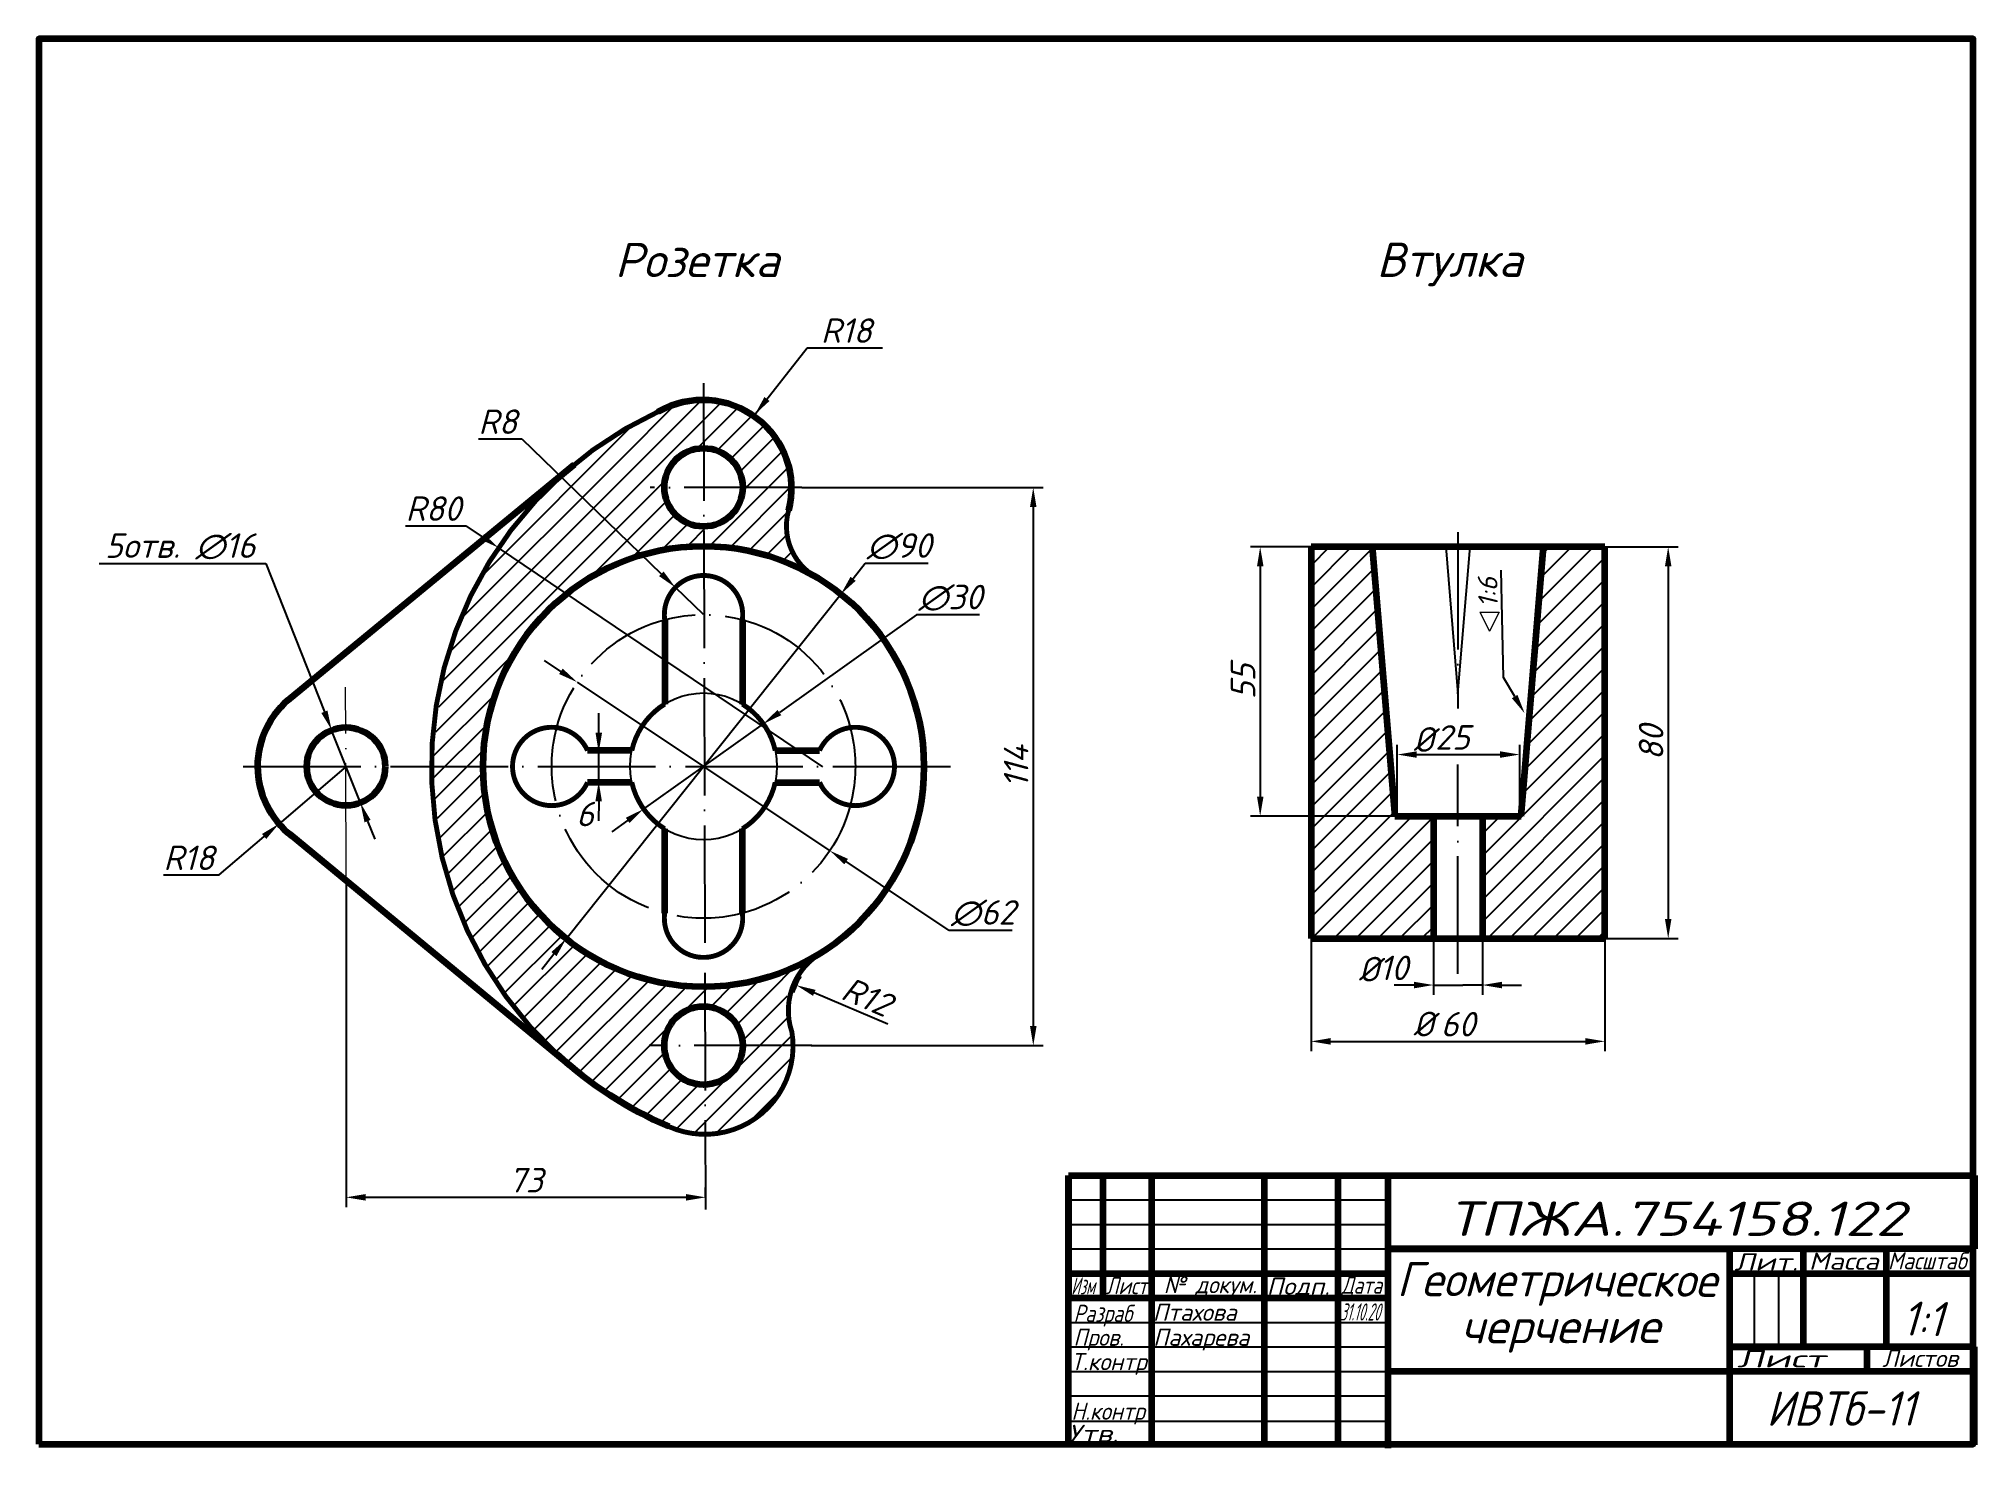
# Paper-space layout 'Лист1' of a CAD drawing. Header units: millimetres. Extents: x 20 to 416, y 4 to 292.
import ezdxf
from ezdxf import colors
from ezdxf.entities.mleader import LeaderData, LeaderLine
from ezdxf.enums import TextEntityAlignment as Align
from ezdxf.math import Vec2, Vec3

# ---------------------------------------------------------------- set-up
doc = ezdxf.new("R2010")
doc.units = ezdxf.units.MM
doc.linetypes.add('ACAD_ISO04W100', pattern=[30, 24, -3, 0, -3])
for name, color, linetype in [('оси', 7, 'ACAD_ISO04W100'), ('текст', 7, 'Continuous'), ('тонкие', 7, 'Continuous'), ('штриховка', 7, 'Continuous')]:
    doc.layers.add(name, color=color, linetype=linetype)
doc.layers.add('толстые', color=1, linetype='Continuous', lineweight=100)
doc.styles.add('наклонный', font='isocpeur.ttf', dxfattribs={"oblique": 15})
doc.dimstyles.new('Гост', dxfattribs={"dimtxt": 5, "dimasz": 4, "dimexe": 2, "dimexo": 0, "dimgap": 1, "dimtad": 1, "dimtoh": 1, "dimtxsty": 'наклонный', "dimcen": 0, "dimadec": 0, "dimazin": 0, "dimtfac": 1, "dimtmove": 1, "dimatfit": 2, "dimfxl": 1, "dimarcsym": 0})

# ---------------------------------------------------------------- blocks, each defined once
blk = doc.blocks.new('*D2')
at = {"layer": 'Defpoints', "color": 0, "lineweight": 5, "transparency": 16777216}
for p in [(322.39, 145.83), (297.39, 133.76), (322.39, 133.73)]:
    blk.add_point(p, dxfattribs=at)
at = {"layer": 'оси', "color": 0, "lineweight": -2, "transparency": 16777216}
for p, q in [((297.39, 133.76), (297.39, 147.83)), ((322.39, 133.73), (322.39, 147.83)), ((301.39, 145.83), (318.39, 145.83))]:
    blk.add_line(p, q, dxfattribs=at)
at = {"layer": 'оси', "color": 0, "lineweight": 5, "transparency": 16777216}
for points in [[(301.39, 146.49), (301.39, 145.16), (297.39, 145.83)], [(318.39, 146.49), (318.39, 145.16), (322.39, 145.83)]]:
    blk.add_solid(points, dxfattribs=at)
at = {"layer": 'оси', "color": 0, "transparency": 16777216, "insert": (308.68, 149.33), "char_height": 5, "attachment_point": 5, "style": 'наклонный'}
blk.add_mtext('25', dxfattribs=at)
blk = doc.blocks.new('*D3')
at = {"layer": 'Defpoints', "color": 0, "lineweight": 5, "transparency": 16777216}
for p in [(279.79, 188.25), (269.41, 133.25), (296.88, 133.25)]:
    blk.add_point(p, dxfattribs=at)
at = {"layer": 'тонкие', "color": 0, "lineweight": -2, "transparency": 16777216}
for p, q in [((279.79, 188.25), (267.41, 188.25)), ((269.41, 184.25), (269.41, 137.25)), ((296.88, 133.25), (267.41, 133.25))]:
    blk.add_line(p, q, dxfattribs=at)
at = {"layer": 'тонкие', "color": 0, "lineweight": 5, "transparency": 16777216}
for points in [[(268.75, 184.25), (270.08, 184.25), (269.41, 188.25)], [(268.75, 137.25), (270.08, 137.25), (269.41, 133.25)]]:
    blk.add_solid(points, dxfattribs=at)
at = {"layer": 'тонкие', "color": 0, "transparency": 16777216, "insert": (265.91, 160.75), "char_height": 5, "attachment_point": 5, "rotation": 90, "style": 'наклонный'}
blk.add_mtext('55', dxfattribs=at)
blk = doc.blocks.new('*D4')
at = {"layer": 'Defpoints', "color": 0, "lineweight": 5, "transparency": 16777216}
for p in [(279.79, 108.25), (339.79, 108.25), (339.79, 87.26)]:
    blk.add_point(p, dxfattribs=at)
at = {"layer": 'тонкие', "color": 0, "lineweight": -2, "transparency": 16777216}
for p, q in [((279.79, 108.25), (279.79, 85.26)), ((339.79, 108.25), (339.79, 85.26)), ((283.79, 87.26), (335.79, 87.26))]:
    blk.add_line(p, q, dxfattribs=at)
at = {"layer": 'тонкие', "color": 0, "lineweight": 5, "transparency": 16777216}
for points in [[(283.79, 87.93), (283.79, 86.59), (279.79, 87.26)], [(335.79, 87.93), (335.79, 86.59), (339.79, 87.26)]]:
    blk.add_solid(points, dxfattribs=at)
at = {"layer": 'тонкие', "color": 0, "transparency": 16777216, "insert": (309.79, 90.76), "char_height": 5, "attachment_point": 5, "style": 'наклонный'}
blk.add_mtext('60', dxfattribs=at)
blk = doc.blocks.new('*D5')
at = {"layer": 'Defpoints', "color": 0, "lineweight": 5, "transparency": 16777216}
for p in [(339.79, 188.25), (339.79, 108.25), (352.72, 108.25)]:
    blk.add_point(p, dxfattribs=at)
at = {"layer": 'тонкие', "color": 0, "lineweight": -2, "transparency": 16777216}
for p, q in [((339.79, 188.25), (354.72, 188.25)), ((352.72, 184.25), (352.72, 112.25)), ((339.79, 108.25), (354.72, 108.25))]:
    blk.add_line(p, q, dxfattribs=at)
at = {"layer": 'тонкие', "color": 0, "lineweight": 5, "transparency": 16777216}
for points in [[(352.05, 184.25), (353.38, 184.25), (352.72, 188.25)], [(352.05, 112.25), (353.38, 112.25), (352.72, 108.25)]]:
    blk.add_solid(points, dxfattribs=at)
at = {"layer": 'тонкие', "color": 0, "transparency": 16777216, "insert": (349.22, 148.25), "char_height": 5, "attachment_point": 5, "rotation": 90, "style": 'наклонный'}
blk.add_mtext('80', dxfattribs=at)
blk = doc.blocks.new('*D6')
at = {"layer": 'Defpoints', "color": 0, "lineweight": 5, "transparency": 16777216}
for p in [(82.74, 120.06), (82.74, 55.41), (156.15, 55.41)]:
    blk.add_point(p, dxfattribs=at)
at = {"layer": 'текст', "color": 0, "lineweight": -2, "transparency": 16777216}
for p, q in [((82.74, 120.06), (82.74, 53.41)), ((152.15, 55.41), (86.74, 55.41)), ((156.15, 55.41), (156.15, 57.41))]:
    blk.add_line(p, q, dxfattribs=at)
at = {"layer": 'текст', "color": 0, "lineweight": 5, "transparency": 16777216}
for points in [[(86.74, 56.08), (86.74, 54.74), (82.74, 55.41)], [(152.15, 56.08), (152.15, 54.74), (156.15, 55.41)]]:
    blk.add_solid(points, dxfattribs=at)
at = {"layer": 'текст', "color": 0, "transparency": 16777216, "insert": (119.44, 58.91), "char_height": 5, "attachment_point": 5, "style": 'наклонный'}
blk.add_mtext('73', dxfattribs=at)
blk = doc.blocks.new('*D7')
at = {"layer": 'Defpoints', "color": 0, "lineweight": 5, "transparency": 16777216}
for p in [(167.96, 152.09), (143.51, 134.71)]:
    blk.add_point(p, dxfattribs=at)
at = {"layer": 'текст', "color": 0, "lineweight": -2, "transparency": 16777216}
for p, q in [((199.24, 174.33), (171.22, 154.41)), ((212.08, 174.33), (199.24, 174.33)), ((143.51, 134.71), (167.96, 152.09)), ((140.25, 132.39), (136.99, 130.07))]:
    blk.add_line(p, q, dxfattribs=at)
at = {"layer": 'текст', "color": 0, "lineweight": 5, "transparency": 16777216}
for points in [[(170.84, 154.95), (171.61, 153.87), (167.96, 152.09)], [(139.87, 132.93), (140.64, 131.85), (143.51, 134.71)]]:
    blk.add_solid(points, dxfattribs=at)
at = {"layer": 'текст', "color": 0, "lineweight": 5, "transparency": 16777216, "insert": (206.16, 177.83), "char_height": 5, "attachment_point": 5, "style": 'наклонный'}
blk.add_mtext('∅30', dxfattribs=at)
blk = doc.blocks.new('*D8')
at = {"layer": 'Defpoints', "color": 0, "lineweight": 5, "transparency": 16777216}
for p in [(183.79, 178.59), (127.69, 108.21)]:
    blk.add_point(p, dxfattribs=at)
at = {"layer": 'текст', "color": 0, "lineweight": -2, "transparency": 16777216}
for p, q in [((188.77, 184.85), (186.28, 181.72)), ((201.61, 184.85), (188.77, 184.85)), ((127.69, 108.21), (183.79, 178.59)), ((125.2, 105.08), (122.7, 101.95))]:
    blk.add_line(p, q, dxfattribs=at)
at = {"layer": 'текст', "color": 0, "lineweight": 5, "transparency": 16777216}
for points in [[(185.76, 182.13), (186.8, 181.3), (183.79, 178.59)], [(124.68, 105.5), (125.72, 104.67), (127.69, 108.21)]]:
    blk.add_solid(points, dxfattribs=at)
at = {"layer": 'текст', "color": 0, "lineweight": 5, "transparency": 16777216, "insert": (195.69, 188.35), "char_height": 5, "attachment_point": 5, "style": 'наклонный'}
blk.add_mtext('∅90', dxfattribs=at)
blk = doc.blocks.new('*D9')
at = {"layer": 'Defpoints', "color": 0, "lineweight": 5, "transparency": 16777216}
for p in [(134.34, 146.29), (138.04, 146.28), (138.03, 140.28)]:
    blk.add_point(p, dxfattribs=at)
at = {"layer": 'текст', "color": 0, "lineweight": -2, "transparency": 16777216}
for p, q in [((134.35, 150.29), (134.36, 154.29)), ((138.04, 146.28), (132.34, 146.29)), ((134.33, 140.29), (134.34, 146.29)), ((138.03, 140.28), (132.33, 140.29)), ((134.33, 136.29), (134.32, 132.29))]:
    blk.add_line(p, q, dxfattribs=at)
at = {"layer": 'текст', "color": 0, "lineweight": 5, "transparency": 16777216}
for points in [[(133.68, 150.29), (135.02, 150.29), (134.34, 146.29)], [(133.66, 136.29), (134.99, 136.29), (134.33, 140.29)]]:
    blk.add_solid(points, dxfattribs=at)
at = {"layer": 'текст', "color": 0, "lineweight": 5, "transparency": 16777216, "insert": (131.55, 133.69), "char_height": 5, "attachment_point": 5, "style": 'наклонный'}
blk.add_mtext('6', dxfattribs=at)
blk = doc.blocks.new('*D10')
at = {"layer": 'Defpoints', "color": 0, "lineweight": 5, "transparency": 16777216}
for p in [(149.99, 179.96), (155.74, 174.4)]:
    blk.add_point(p, dxfattribs=at)
at = {"layer": 'штриховка', "color": 0, "lineweight": -2, "transparency": 16777216}
for p, q in [((109.81, 210.3), (118.65, 210.3)), ((118.65, 210.3), (147.12, 182.75)), ((155.74, 174.4), (149.99, 179.96))]:
    blk.add_line(p, q, dxfattribs=at)
at = {"layer": 'штриховка', "color": 0, "lineweight": 5, "transparency": 16777216}
blk.add_solid([(147.58, 183.22), (146.65, 182.27), (149.99, 179.96)], dxfattribs=at)
at = {"layer": 'штриховка', "color": 0, "lineweight": 5, "transparency": 16777216, "insert": (113.73, 213.8), "char_height": 5, "attachment_point": 5, "style": 'наклонный'}
blk.add_mtext('R8', dxfattribs=at)
blk = doc.blocks.new('*D11')
at = {"layer": 'Defpoints', "color": 0, "lineweight": 5, "transparency": 16777216}
for p in [(82.74, 143.4), (69.06, 131.7)]:
    blk.add_point(p, dxfattribs=at)
at = {"layer": 'текст', "color": 0, "lineweight": -2, "transparency": 16777216}
for p, q in [((82.74, 143.4), (69.06, 131.7)), ((56.82, 121.24), (66.02, 129.1)), ((45.48, 121.24), (56.82, 121.24))]:
    blk.add_line(p, q, dxfattribs=at)
at = {"layer": 'текст', "color": 0, "lineweight": 5, "transparency": 16777216}
blk.add_solid([(65.59, 129.61), (66.45, 128.59), (69.06, 131.7)], dxfattribs=at)
at = {"layer": 'текст', "color": 0, "lineweight": 5, "transparency": 16777216, "insert": (50.65, 124.74), "char_height": 5, "attachment_point": 5, "style": 'наклонный'}
blk.add_mtext('R18', dxfattribs=at)
blk = doc.blocks.new('*D12')
at = {"layer": 'Defpoints', "color": 0, "lineweight": 5, "transparency": 16777216}
for p in [(129.95, 160.6), (181.53, 126.2)]:
    blk.add_point(p, dxfattribs=at)
at = {"layer": 'текст', "color": 0, "lineweight": -2, "transparency": 16777216}
for p, q in [((126.62, 162.82), (123.3, 165.04)), ((129.95, 160.6), (181.53, 126.2)), ((205.91, 109.93), (184.86, 123.98)), ((218.75, 109.93), (205.91, 109.93))]:
    blk.add_line(p, q, dxfattribs=at)
at = {"layer": 'текст', "color": 0, "lineweight": 5, "transparency": 16777216}
for points in [[(126.99, 163.38), (126.25, 162.27), (129.95, 160.6)], [(185.23, 124.53), (184.49, 123.42), (181.53, 126.2)]]:
    blk.add_solid(points, dxfattribs=at)
at = {"layer": 'текст', "color": 0, "lineweight": 5, "transparency": 16777216, "insert": (212.83, 113.43), "char_height": 5, "attachment_point": 5, "style": 'наклонный'}
blk.add_mtext('∅62', dxfattribs=at)
blk = doc.blocks.new('*D13')
at = {"layer": 'Defpoints', "color": 0, "lineweight": 5, "transparency": 16777216}
for p in [(113.87, 188.07), (180.13, 143.33)]:
    blk.add_point(p, dxfattribs=at)
at = {"layer": 'текст', "color": 0, "lineweight": -2, "transparency": 16777216}
for p, q in [((94.9, 192.55), (107.24, 192.55)), ((107.24, 192.55), (110.55, 190.31)), ((180.13, 143.33), (113.87, 188.07))]:
    blk.add_line(p, q, dxfattribs=at)
at = {"layer": 'текст', "color": 0, "lineweight": 5, "transparency": 16777216}
blk.add_solid([(110.93, 190.86), (110.18, 189.76), (113.87, 188.07)], dxfattribs=at)
at = {"layer": 'текст', "color": 0, "lineweight": 5, "transparency": 16777216, "insert": (100.57, 196.05), "char_height": 5, "attachment_point": 5, "style": 'наклонный'}
blk.add_mtext('R80', dxfattribs=at)
blk = doc.blocks.new('*D14')
at = {"layer": 'Defpoints', "color": 0, "lineweight": 5, "transparency": 16777216}
for p in [(174.68, 98.73), (185.72, 94.02)]:
    blk.add_point(p, dxfattribs=at)
at = {"layer": 'текст', "color": 0, "lineweight": -2, "transparency": 16777216}
blk.add_line((193.39, 90.74), (178.36, 97.16), dxfattribs=at)
blk.add_arc((185.72, 94.02), 12, 147.3177, 164.5885, dxfattribs=at)
at = {"layer": 'текст', "color": 0, "lineweight": 5, "transparency": 16777216}
blk.add_solid([(178.62, 97.77), (178.1, 96.55), (174.68, 98.73)], dxfattribs=at)
at = {"layer": 'текст', "color": 0, "lineweight": 5, "transparency": 16777216, "insert": (189.09, 96.38), "char_height": 5, "attachment_point": 5, "rotation": 336.867, "style": 'наклонный'}
blk.add_mtext('R12', dxfattribs=at)
blk = doc.blocks.new('*D15')
at = {"layer": 'Defpoints', "color": 0, "lineweight": 5, "transparency": 16777216}
for p in [(79.8, 150.84), (85.68, 135.96)]:
    blk.add_point(p, dxfattribs=at)
at = {"layer": 'текст', "color": 0, "lineweight": -2, "transparency": 16777216}
for p, q in [((32.37, 184.83), (66.39, 184.83)), ((66.39, 184.83), (78.33, 154.56)), ((85.68, 135.96), (79.8, 150.84)), ((87.14, 132.24), (88.61, 128.52))]:
    blk.add_line(p, q, dxfattribs=at)
at = {"layer": 'текст', "color": 0, "lineweight": 5, "transparency": 16777216}
for points in [[(78.95, 154.81), (77.71, 154.32), (79.8, 150.84)], [(87.76, 132.48), (86.52, 131.99), (85.68, 135.96)]]:
    blk.add_solid(points, dxfattribs=at)
at = {"layer": 'текст', "color": 0, "lineweight": 5, "transparency": 16777216, "insert": (48.88, 188.33), "char_height": 5, "attachment_point": 5, "style": 'наклонный'}
blk.add_mtext('{\\C0;5отв. ∅16}', dxfattribs=at)
blk = doc.blocks.new('*D16')
at = {"layer": 'Defpoints', "color": 0, "lineweight": 5, "transparency": 16777216}
for p in [(175.81, 200.35), (177.73, 86.4), (223.07, 86.4)]:
    blk.add_point(p, dxfattribs=at)
at = {"layer": 'тонкие', "color": 0, "lineweight": -2, "transparency": 16777216}
for p, q in [((175.81, 200.35), (225.07, 200.35)), ((223.07, 196.35), (223.07, 90.4)), ((177.73, 86.4), (225.07, 86.4))]:
    blk.add_line(p, q, dxfattribs=at)
at = {"layer": 'тонкие', "color": 0, "lineweight": 5, "transparency": 16777216}
for points in [[(222.4, 196.35), (223.74, 196.35), (223.07, 200.35)], [(222.4, 90.4), (223.74, 90.4), (223.07, 86.4)]]:
    blk.add_solid(points, dxfattribs=at)
at = {"layer": 'тонкие', "color": 0, "transparency": 16777216, "insert": (219.57, 143.38), "char_height": 5, "attachment_point": 5, "rotation": 90, "style": 'наклонный'}
blk.add_mtext('114', dxfattribs=at)
blk = doc.blocks.new('*D17')
at = {"layer": 'Defpoints', "color": 0, "lineweight": 5, "transparency": 16777216}
for p in [(304.79, 108.25), (314.79, 108.25), (314.79, 98.76)]:
    blk.add_point(p, dxfattribs=at)
at = {"layer": 'текст', "color": 0, "lineweight": -2, "transparency": 16777216}
for p, q in [((304.79, 108.25), (304.79, 96.76)), ((314.79, 108.25), (314.79, 96.76)), ((300.79, 98.76), (296.79, 98.76)), ((304.79, 98.76), (308.79, 98.76)), ((308.79, 98.76), (310.79, 98.76)), ((314.79, 98.76), (310.79, 98.76)), ((318.79, 98.76), (322.79, 98.76))]:
    blk.add_line(p, q, dxfattribs=at)
at = {"layer": 'текст', "color": 0, "lineweight": 5, "transparency": 16777216}
for points in [[(300.79, 99.43), (300.79, 98.09), (304.79, 98.76)], [(318.79, 99.43), (318.79, 98.09), (314.79, 98.76)]]:
    blk.add_solid(points, dxfattribs=at)
at = {"layer": 'текст', "color": 0, "lineweight": 5, "transparency": 16777216, "insert": (296.62, 102.26), "char_height": 5, "attachment_point": 5, "style": 'наклонный'}
blk.add_mtext('10', dxfattribs=at)

psp = doc.layouts.new('Лист1')

# ---------------------------------------------------------------- hatches: boundary and pattern name
at = {"layer": 'текст', "transparency": 33554681}
h = psp.add_hatch(dxfattribs=at)
h.set_pattern_fill('ANSI31', color=256)
h.set_pattern_definition([(45, (1.446, 18.3585), (-2.245064, 2.245064), [])])
h.paths.add_polyline_path([(279.793, 108.25), (304.793, 108.25), (304.793, 133.25), (296.877, 133.25), (292.283, 188.25), (279.793, 188.25)])
h.paths.add_polyline_path([(339.793, 188.25), (327.283, 188.25), (322.709, 133.25), (314.793, 133.25), (314.793, 108.25), (339.793, 108.25)])
at = {"layer": 'тонкие'}
h = psp.add_hatch(dxfattribs=at)
h.set_pattern_fill('ANSI31', color=256)
h.paths.add_polyline_path([(167.555, 99.978, -0.1336306), (143.923, 99.978, 0.1758188), (137.965, 89.242, 0.0441913), (147.759, 86.961, -0.9321226), (163.719, 86.961, 0.0441913), (173.513, 89.242, 0.1758188)])
h.paths.add_polyline_path([(173.739, 86.399, 0.0396603), (173.513, 89.242, -0.0441913), (163.719, 86.961, -0.0175601), (163.739, 86.399, -1), (147.739, 86.399, -0.0175601), (147.759, 86.961, -0.0441913), (137.965, 89.242, 0.0396603), (137.739, 86.399, 0.2924893), (148.193, 70.058, 0.0015813), (148.657, 69.851, 0.2846066), (167.643, 72.897, 0.2152936)])
h.paths.add_polyline_path([(178.588, 104.632, -0.0668244), (167.555, 99.978, -0.1481764), (173.104, 91.136, -0.066672), (172.681, 94.294, -0.265542)])
h.paths.add_polyline_path([(143.923, 99.978, -0.0711467), (132.226, 105.031, 0.1012921), (126.796, 94.294, 0.05392), (137.965, 89.242, -0.1758188)])
h.paths.add_polyline_path([(137.965, 89.242, -0.05392), (126.796, 94.294, 0.066672), (125.739, 86.399, 0.0109341), (125.768, 85.088, 0.0846184), (148.193, 70.058, -0.2924893), (137.739, 86.399, -0.0396603)])
h.paths.add_polyline_path([(105.11, 117.214, 0.1205969), (125.768, 85.088, -0.0109341), (125.739, 86.399, -0.066672), (126.796, 94.294, -0.1411506)])
h.paths.add_polyline_path([(132.226, 105.031, -0.1867534), (112.523, 130.856, 0.0538467), (104.027, 120.603, 0.0110726), (105.11, 117.214, 0.1411506), (126.796, 94.294, -0.1012921)])
h.paths.add_polyline_path([(110.739, 143.399, -0.0707414), (112.523, 155.943, -0.0537063), (104.046, 166.167, 0.0715172), (100.738, 143.545, -0.0042742), (100.738, 143.237, 0.0715454), (104.027, 120.603, -0.0538467), (112.523, 130.856, -0.0707414)])
h.paths.add_polyline_path([(132.226, 181.768, -0.1012921), (126.796, 192.505, 0.1402067), (105.207, 169.772, 0.0117879), (104.046, 166.167, 0.0537063), (112.523, 155.943, -0.1867534)])
h.paths.add_polyline_path([(125.739, 200.399, -0.0101192), (125.763, 201.613, 0.1196401), (105.207, 169.772, -0.1402067), (126.796, 192.505, -0.066672)])
h.paths.add_polyline_path([(137.965, 197.557, 0.05392), (126.796, 192.505, 0.1012921), (132.226, 181.768, -0.0711467), (143.923, 186.821, -0.1758188)])
h.paths.add_polyline_path([(147.759, 199.838, 0.0441913), (137.965, 197.557, 0.1758188), (143.923, 186.821, -0.1336306), (167.555, 186.821, 0.1758188), (173.513, 197.557, 0.0441913), (163.719, 199.838, -0.9321226)])
h.paths.add_polyline_path([(137.739, 200.399, 0.0396603), (137.965, 197.557, -0.0441913), (147.759, 199.838, -0.0175601), (147.739, 200.399, -1), (163.739, 200.399, -0.0175601), (163.719, 199.838, -0.0441913), (173.513, 197.557, 0.0396603), (173.739, 200.399, 1)])
h.paths.add_polyline_path([(137.739, 200.399, -0.2663559), (146.646, 215.934, 0.0792998), (125.763, 201.613, 0.0101192), (125.739, 200.399, 0.066672), (126.796, 192.505, -0.05392), (137.965, 197.557, -0.0396603)])
h.paths.add_polyline_path([(173.104, 195.663, -0.1481764), (167.555, 186.821, -0.0668244), (178.588, 182.167, -0.3382016)])

# ---------------------------------------------------------------- linework, layer by layer
at = {"layer": 'оси'}
for p, q in [((155.739, 221.651), (156.15, 52.952)), ((175.807, 200.355), (144.854, 200.355)), ((309.783, 191.25), (309.783, 155.25)), ((61.739, 143.399), (206.739, 143.399)), ((309.793, 101.078), (309.793, 143.798)), ((177.828, 86.399), (144.653, 86.399))]:
    psp.add_line(p, q, dxfattribs=at)
at = {"layer": 'оси', "lineweight": 5}
psp.add_line((82.739, 120.059), (82.659, 159.585), dxfattribs=at)
at = {"layer": 'оси'}
psp.add_circle((155.739, 143.399), 31, dxfattribs=at)
at = {"layer": 'текст'}
psp.add_line((82.739, 143.399), (82.739, 143.399), dxfattribs=at)
psp.add_line((82.739, 143.399), (82.739, 143.399), dxfattribs=at)
psp.add_line((82.739, 143.399), (82.739, 143.399), dxfattribs=at)
for radius in [45, 15]:
    psp.add_circle((155.739, 143.399), radius, dxfattribs=at)
at = {"layer": 'толстые'}
for p, q in [((71.285, 157.285), (129.319, 205.06)), ((279.793, 188.25), (279.793, 108.25)), ((339.793, 188.25), (279.793, 188.25)), ((292.283, 188.25), (296.877, 133.25)), ((322.709, 133.25), (327.283, 188.25)), ((339.793, 108.25), (339.793, 188.25)), ((147.806, 173.367), (147.806, 156.13)), ((163.672, 173.367), (163.672, 156.13)), ((141.094, 146.645), (132.051, 146.645)), ((170.384, 146.645), (179.427, 146.645)), ((141.094, 140.154), (132.051, 140.154)), ((170.384, 140.154), (179.427, 140.154)), ((147.806, 113.432), (147.806, 130.669)), ((163.672, 113.432), (163.672, 130.669)), ((296.877, 133.25), (322.709, 133.25)), ((304.793, 133.25), (304.793, 108.25)), ((314.793, 133.25), (314.793, 108.25)), ((129.204, 81.704), (71.305, 129.497)), ((279.793, 108.25), (304.793, 108.25)), ((304.793, 108.25), (314.793, 108.25)), ((314.793, 108.25), (339.793, 108.25)), ((230.243, 4.879), (230.243, 59.879)), ((230.243, 59.879), (415.243, 59.879)), ((230.243, 59.879), (237.243, 59.879)), ((230.243, 59.879), (230.243, 34.879)), ((237.243, 59.879), (237.243, 34.879)), ((237.243, 59.879), (247.243, 59.879)), ((247.243, 59.879), (247.243, 34.879)), ((247.243, 59.879), (270.243, 59.879)), ((270.243, 59.879), (270.243, 4.879)), ((270.243, 59.879), (285.243, 59.879)), ((285.243, 59.879), (285.243, 4.879)), ((285.243, 59.879), (295.243, 59.879)), ((415.243, 59.879), (415.243, 44.879)), ((295.445, 59.172), (295.445, 4.172)), ((415.243, 44.879), (295.243, 44.879)), ((295.243, 44.879), (365.243, 44.879)), ((365.243, 44.879), (365.243, 4.879)), ((365.243, 44.879), (365.243, 39.879)), ((380.243, 44.879), (380.243, 24.879)), ((380.243, 44.879), (397.243, 44.879)), ((397.243, 44.879), (397.243, 24.879)), ((230.243, 34.879), (230.243, 39.879)), ((230.243, 39.879), (295.243, 39.879)), ((365.243, 39.879), (415.243, 39.879)), ((230.243, 34.879), (295.243, 34.879)), ((247.243, 34.879), (247.243, 4.879)), ((415.243, 24.879), (365.243, 24.879)), ((365.243, 24.879), (393.243, 24.879)), ((365.243, 24.879), (393.243, 24.879)), ((393.243, 24.879), (388.243, 24.879)), ((393.243, 24.879), (393.243, 19.879)), ((415.243, 19.879), (415.243, 24.879)), ((415.618, 19.879), (295.618, 19.879)), ((415.243, 4.879), (415.243, 19.879))]:
    psp.add_line(p, q, dxfattribs=at)
psp.add_lwpolyline([(20, 5), (415, 5), (415, 292), (20, 292)], close=True, dxfattribs=at)
at = {"layer": 'толстые', "lineweight": 100}
psp.add_lwpolyline([(146.646, 215.934, -0.661606), (173.104, 195.663, 2.8882688)], format="xyb", dxfattribs=at)
at = {"layer": 'толстые', "lineweight": 5, "const_width": 1}
for points in [[(125.788, 84.691, -0.5340346), (146.646, 215.934, -10.141895)], [(173.76, 89.242, -0.3418416), (179.272, 105.006, 9.7440048)], [(148.649, 69.855, 0.600361), (173.76, 89.323, -6.6954711)]]:
    psp.add_lwpolyline(points, format="xyb", dxfattribs=at)
at = {"layer": 'толстые', "lineweight": 100, "const_width": 1}
psp.add_lwpolyline([(173.104, 195.663, 0.3568489), (179.252, 181.768, 1.6272568)], format="xyb", dxfattribs=at)
at = {"layer": 'толстые', "const_width": 1}
for points in [[(147.806, 173.367, -1.1385501), (163.672, 173.367, 0.0619899)], [(147.806, 156.13, 0.201519), (141.094, 146.645, 1.4152626)], [(170.384, 146.645, 0.201519), (163.672, 156.13, 2.4659651)], [(132.051, 140.154, -4.717765), (132.051, 146.645, -2.4193796)], [(179.427, 146.645, -4.717765), (179.427, 140.154, -7.2984513)], [(141.094, 140.154, 0.201519), (147.806, 130.669, 0.3386932)], [(163.672, 130.669, 0.201519), (170.384, 140.154, 0)], [(147.806, 113.432, 1.1385502), (163.672, 113.432, -0.9471798)]]:
    psp.add_lwpolyline(points, format="xyb", dxfattribs=at)
at = {"layer": 'толстые'}
for points in [[(71.684, 129.194, -0.48874), (71.676, 157.598, -0.2412707)], [(148.657, 69.851, -0.0858218), (125.788, 84.691, 0.20498)]]:
    psp.add_lwpolyline(points, format="xyb", dxfattribs=at)
for centre, radius in [((155.739, 200.399), 8), ((155.739, 143.399), 45), ((82.739, 143.399), 8), ((155.739, 86.399), 8)]:
    psp.add_circle(centre, radius, dxfattribs=at)
psp.add_arc((146.646, 215.934), 0.000000536, 30.34083, 325.62806, dxfattribs=at)
at = {"layer": 'тонкие'}
for p, q in [((279.793, 108.25), (279.793, 188.25)), ((279.793, 188.25), (292.283, 188.25)), ((292.283, 188.25), (327.283, 188.25)), ((307.283, 188.25), (309.783, 158.25)), ((309.783, 158.25), (312.283, 188.25)), ((339.793, 188.25), (327.283, 188.25)), ((339.793, 108.25), (339.793, 188.25)), ((296.877, 133.25), (322.709, 133.25)), ((304.793, 108.25), (304.793, 133.25)), ((314.793, 108.25), (314.793, 133.25)), ((304.793, 108.25), (279.793, 108.25)), ((309.793, 108.25), (304.793, 108.25)), ((309.793, 108.25), (309.793, 108.25)), ((309.793, 108.25), (314.793, 108.25)), ((314.793, 108.25), (339.793, 108.25)), ((230.243, 54.879), (295.243, 54.879)), ((230.243, 49.879), (295.243, 49.879)), ((230.243, 44.879), (295.243, 44.879)), ((370.243, 39.879), (370.243, 24.879)), ((375.243, 39.879), (375.243, 24.879)), ((230.243, 29.879), (295.243, 29.879)), ((230.243, 24.879), (295.243, 24.879)), ((230.243, 19.879), (295.243, 19.879)), ((230.243, 14.879), (295.243, 14.879)), ((230.127, 9.715), (295.127, 9.715))]:
    psp.add_line(p, q, dxfattribs=at)
at = {"layer": 'тонкие', "lineweight": 5}
for p, q in [((314.23, 174.876), (318.23, 174.876)), ((314.242, 174.876), (316.233, 171.007)), ((318.23, 174.876), (316.233, 171.007))]:
    psp.add_line(p, q, dxfattribs=at)

# ---------------------------------------------------------------- texts
at = {"lineweight": 5, "style": 'наклонный', "oblique": 15, "width": 1.322659}
psp.add_text('ТПЖА.754158.122', height=7, dxfattribs=at).set_placement((307.747, 47.542), (401.259, 47.542), align=Align.FIT)
at = {"lineweight": 5, "style": 'наклонный', "oblique": 15}
for s, rotation, width, p, p2 in [('1:1', 358.82916, 0.917426, (400.452, 27.208), (408.799, 27.037)), ('ИВТб-11', 0.04464, 0.903926, (372.768, 8.766), (403.14, 8.789))]:
    psp.add_text(s, height=7, rotation=rotation, dxfattribs=dict(at, width=width)).set_placement(p, p2, align=Align.FIT)
at = {"layer": 'оси', "lineweight": 5, "style": 'наклонный', "oblique": 15}
for s, p in [('Птахова', (247.48, 30.197)), ('Пахарева', (247.552, 25.085))]:
    psp.add_text(s, height=3.5, dxfattribs=at).set_placement(p)
at = {"layer": 'оси', "lineweight": 5, "style": 'наклонный', "oblique": 15, "width": 0.527376}
psp.add_text('31.10.20', height=3.5, dxfattribs=at).set_placement((285.762, 30.252), (293.884, 30.252), align=Align.FIT)
at = {"layer": 'текст', "lineweight": 5, "style": 'наклонный', "oblique": 15}
for s, p in [('Розетка', (137.626, 243.314)), ('Втулка', (293.17, 243.372))]:
    psp.add_text(s, height=7, dxfattribs=at).set_placement(p)
for s, height, rotation, width, p, p2 in [('%%C', 5, 1.33845, 0.957311, (300.686, 146.337), (304.992, 146.438)), ('%%C', 5, 1.33845, 0.957311, (289.492, 99.438), (293.799, 99.539)), ('%%C', 5, 1.33845, 0.957311, (300.651, 88.236), (304.958, 88.337)), ('Геометрическое', 7, 359.86283, 0.933556, (297.279, 35.23), (362.628, 35.074)), ('черчение', 7, 0.1568, 1.038113, (310.346, 25.57), (351.04, 25.682))]:
    psp.add_text(s, height=height, rotation=rotation, dxfattribs=dict(at, width=width)).set_placement(p, p2, align=Align.FIT)
at = {"layer": 'текст', "style": 'наклонный', "oblique": 15}
for s, width, p, p2 in [('Лит.', 1.380882, (366.219, 40.488), (379.268, 40.488)), ('Масса', 1.104666, (381.431, 40.628), (395.737, 40.628)), ('Масштаб', 0.819661, (397.579, 40.714), (413.645, 40.714)), ('Лист', 0.808904, (237.883, 35.621), (246.376, 35.621)), ('№ докум.', 0.952845, (249.713, 35.823), (268.722, 35.823)), ('Подп.', 1.14655, (270.744, 35.52), (283.586, 35.52)), ('Дата', 0.696745, (285.98, 35.714), (294.271, 35.714)), ('Разраб', 0.767414, (231.31, 29.966), (243.263, 29.966)), ('Пров.', 0.916682, (231.268, 25.082), (241.535, 25.082)), ('Листов', 1.005118, (396.422, 20.783), (411.9, 20.783)), ('Т.контр.', 0.922554, (230.76, 20.107), (247.227, 20.107)), ('Н.контр', 0.892267, (230.845, 9.984), (245.835, 9.984))]:
    psp.add_text(s, height=3.5, dxfattribs=dict(at, width=width)).set_placement(p, p2, align=Align.FIT)
for s, rotation, width, p, p2 in [('Изм', 1.19205, 0.616442, (230.805, 35.52), (235.658, 35.621)), ('Лист', 359.88495, 1.723408, (366.805, 20.695), (384.901, 20.658)), ('Утв.', 359.77381, 1.096438, (230.115, 5.473), (240.477, 5.432))]:
    psp.add_text(s, height=3.5, rotation=rotation, dxfattribs=dict(at, width=width)).set_placement(p, p2, align=Align.FIT)
at = {"layer": 'текст', "insert": (179.692, 229.896), "char_height": 5, "width": 20, "attachment_point": 7, "style": 'наклонный'}
psp.add_mtext('R18', dxfattribs=at)

# ---------------------------------------------------------------- dimensions: what is measured, and where the dimension line sits
at = {"layer": 'оси'}
dim = psp.add_linear_dim(base=(322.386, 145.828), p1=(297.39, 133.761), p2=(322.386, 133.726), dimstyle='Гост', dxfattribs=at)
dim.commit()
dim.dimension.update_dxf_attribs({"geometry": '*D2', "text_midpoint": (308.68, 145.828), "dimtype": 160})
at = {"layer": 'текст', "lineweight": 5}
dim = psp.add_radius_dim(center=(180.134, 143.332), mpoint=(113.87, 188.07), dimstyle='Гост', override={"dimdec": 0}, dxfattribs=at)
dim.commit()
dim.dimension.update_dxf_attribs({"geometry": '*D13', "text_midpoint": (100.569, 196.046)})
dim = psp.add_diameter_dim_2p(p1=(85.676, 135.958), p2=(79.802, 150.841), text='{\\C0;5отв. <>}', dimstyle='Гост', dxfattribs=at)
dim.commit()
dim.dimension.update_dxf_attribs({"geometry": '*D15', "text_midpoint": (66.388, 184.826), "dimtype": 163})
dim = psp.add_diameter_dim_2p(p1=(127.691, 108.21), p2=(183.787, 178.589), dimstyle='Гост', dxfattribs=at)
dim.commit()
dim.dimension.update_dxf_attribs({"geometry": '*D8', "text_midpoint": (195.693, 188.345)})
for p1, p2, picture, middle in [((143.514, 134.707), (167.963, 152.092), '*D7', (199.243, 174.334)), ((129.95, 160.603), (181.528, 126.196), '*D12', (205.905, 109.934))]:
    dim = psp.add_diameter_dim_2p(p1=p1, p2=p2, dimstyle='Гост', dxfattribs=at)
    dim.commit()
    dim.dimension.update_dxf_attribs({"geometry": picture, "text_midpoint": middle, "dimtype": 163})
dim = psp.add_linear_dim(base=(134.344, 146.288), p1=(138.03, 140.283), p2=(138.04, 146.281), angle=89.90305, dimstyle='Гост', override={"dimtmove": 2}, dxfattribs=at)
dim.commit()
dim.dimension.update_dxf_attribs({"geometry": '*D9', "text_midpoint": (131.548, 133.687), "dimtype": 161})
for center, mpoint, picture, middle in [((82.739, 143.399), (69.059, 131.7), '*D11', (56.822, 121.235)), ((185.719, 94.015), (174.684, 98.73), '*D14', (187.714, 93.163))]:
    dim = psp.add_radius_dim(center=center, mpoint=mpoint, dimstyle='Гост', dxfattribs=at)
    dim.commit()
    dim.dimension.update_dxf_attribs({"geometry": picture, "text_midpoint": middle, "dimtype": 164})
at = {"layer": 'текст'}
dim = psp.add_linear_dim(base=(82.739, 55.408), p1=(156.15, 55.408), p2=(82.739, 120.059), dimstyle='Гост', override={"dimdec": 0}, dxfattribs=at)
dim.commit()
dim.dimension.update_dxf_attribs({"geometry": '*D6', "text_midpoint": (119.445, 58.908)})
at = {"layer": 'текст', "lineweight": 5}
dim = psp.add_linear_dim(base=(314.793, 98.759), p1=(304.793, 108.25), p2=(314.793, 108.25), dimstyle='Гост', dxfattribs=at)
dim.commit()
dim.dimension.update_dxf_attribs({"geometry": '*D17', "text_midpoint": (296.623, 98.759), "dimtype": 160})
at = {"layer": 'тонкие'}
dim = psp.add_linear_dim(base=(223.069, 86.399), p1=(175.807, 200.355), p2=(177.73, 86.399), angle=90, dimstyle='Гост', override={"dimdec": 0}, dxfattribs=at)
dim.commit()
dim.dimension.update_dxf_attribs({"geometry": '*D16', "text_midpoint": (219.569, 143.377)})
for base, p1, p2, picture, middle in [((269.414, 133.25), (279.793, 188.25), (296.877, 133.25), '*D3', (265.914, 160.75)), ((352.716, 108.25), (339.793, 188.25), (339.793, 108.25), '*D5', (349.216, 148.25))]:
    dim = psp.add_linear_dim(base=base, p1=p1, p2=p2, angle=90, dimstyle='Гост', dxfattribs=at)
    dim.commit()
    dim.dimension.update_dxf_attribs({"geometry": picture, "text_midpoint": middle})
dim = psp.add_linear_dim(base=(339.793, 87.262), p1=(279.793, 108.25), p2=(339.793, 108.25), dimstyle='Гост', dxfattribs=at)
dim.commit()
dim.dimension.update_dxf_attribs({"geometry": '*D4', "text_midpoint": (309.793, 90.762)})
at = {"layer": 'штриховка', "lineweight": 5}
dim = psp.add_radius_dim(center=(155.739, 174.399), mpoint=(149.991, 179.964), dimstyle='Гост', dxfattribs=at)
dim.commit()
dim.dimension.update_dxf_attribs({"geometry": '*D10', "text_midpoint": (118.651, 210.304), "dimtype": 164})

# ---------------------------------------------------------------- leaders
at = {"layer": 'текст', "annotation_type": 0, "has_hookline": 1, "hookline_direction": 0, "text_width": 10.34}
psp.add_leader([(166.219, 215.286), (176.917, 228.896), (180.917, 228.896)], dimstyle='Гост', override={"dimgap": 1, "dimtad": 1}, dxfattribs=at)
at = {"layer": 'текст', "lineweight": 5}
ml = psp.add_multileader_mtext('Standard', dxfattribs=at)
ml.set_content('1:6', color=256, style='наклонный')
ml.set_leader_properties()
ml.build(insert=Vec2(0, 0))
ml.multileader.update_dxf_attribs({"text_left_attachment_type": 6, "text_right_attachment_type": 6})
ctx = ml.context
ctx.base_point, ctx.plane_origin, ctx.plane_x_axis, ctx.plane_y_axis = Vec3(318.587, 184.099), Vec3(358.505, 147.224), Vec3(0.0210747, -0.9997779), Vec3(0.9997779, 0.0210747)
ctx.left_attachment, ctx.right_attachment, ctx.text_align_type = 6, 6, 2
notes = []
notes.append((ctx, [(0, (1, 1, 0), (319.063, 161.538), (-0.0210747, 0.9997779), 12.294, [(0, [(323.418, 154.232)], 0, [])])]))
ctx.mtext.insert, ctx.mtext.text_direction, ctx.mtext.rotation, ctx.mtext.alignment, ctx.mtext.flow_direction = Vec3(313.831, 181.998), Vec3(-0.0210747, 0.9997779), 1.5918726, 3, 5
for ctx, leaders in notes:
    for number, flags, end, landing, length, lines in leaders:
        leader = LeaderData()
        leader.index, (leader.has_last_leader_line, leader.has_dogleg_vector, leader.attachment_direction) = number, flags
        leader.last_leader_point, leader.dogleg_vector, leader.dogleg_length = Vec3(end), Vec3(landing), length
        for number, points, colour, breaks in lines:
            line = LeaderLine()
            line.index, line.vertices, line.color, line.breaks = number, Vec3.list(points), colors.encode_raw_color(colour), breaks
            leader.lines.append(line)
        ctx.leaders.append(leader)

doc.saveas('drawing.dxf')
